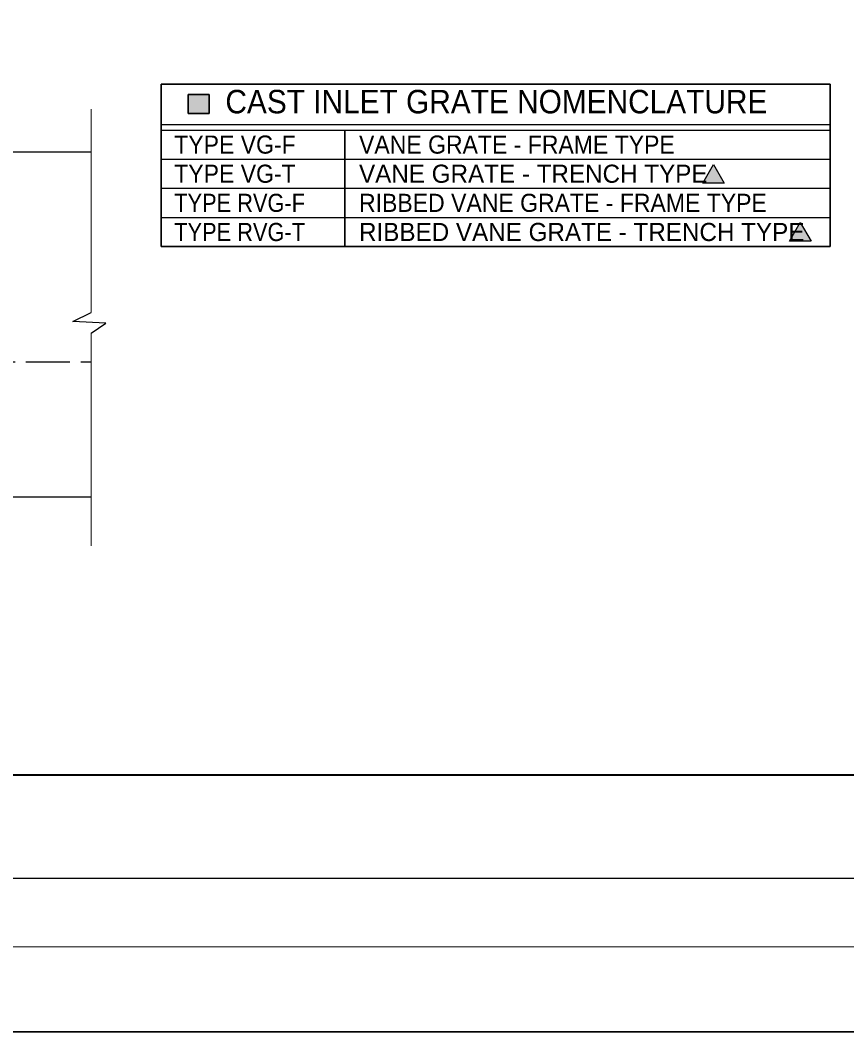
# Model space of a CAD drawing. Extents: x -399 to -31, y -119 to 153.
# Drawn here: x -177.6 to -117.6, y -118.9 to -45.4 of the extents above; entities that cross this region are included whole.
import ezdxf

# ---------------------------------------------------------------- set-up
doc = ezdxf.new("R2010")
doc.units = 0
doc.header["$LTSCALE"] = 0.53
doc.linetypes.add('LONG_DASHED', pattern=[7.5, 6, -1.5])
doc.layers.add('1', color=7, linetype='Continuous', lineweight=25)

msp = doc.modelspace()

# ---------------------------------------------------------------- hatches: boundary and pattern name
at = {"layer": '1'}
for points in [[(-165.3859, -52.2016), (-163.8753, -52.2016), (-163.8753, -50.8272), (-165.3859, -50.8272)], [(-127.2415, -55.9168), (-126.4621, -57.2668), (-128.0209, -57.2668)], [(-120.9413, -60.1204), (-120.1619, -61.4704), (-121.7207, -61.4704)]]:
    msp.add_hatch(color=256, dxfattribs=at).paths.add_polyline_path(points)

# ---------------------------------------------------------------- linework, layer by layer
at = {"layer": '1', "lineweight": 35}
for p, q in [((-167.3587, -61.8614), (-167.3587, -50.0793)), ((-167.3587, -50.0793), (-118.7674, -50.0793)), ((-118.7674, -61.8614), (-118.7674, -50.0793)), ((-154.0087, -61.8614), (-154.0087, -53.4024)), ((-167.3587, -61.8614), (-118.7674, -61.8614))]:
    msp.add_line(p, q, dxfattribs=at)
at = {"layer": '1', "lineweight": 13}
for p, q in [((-172.4369, -66.6409), (-172.4369, -51.9002)), ((-172.4369, -83.593), (-172.4369, -68.1577)), ((-396.6432, -112.7008), (-36.6433, -112.7008))]:
    msp.add_line(p, q, dxfattribs=at)
at = {"layer": '1'}
for p, q in [((-167.3587, -52.9941), (-118.7674, -52.9941)), ((-167.3587, -53.4024), (-118.7674, -53.4024)), ((-167.3587, -55.5172), (-118.7674, -55.5172)), ((-167.3587, -57.6319), (-118.7674, -57.6319)), ((-167.3587, -59.7467), (-118.7674, -59.7467)), ((-204.4651, -80.0302), (-172.4369, -80.0302)), ((-381.6432, -107.7008), (-36.6433, -107.7008))]:
    msp.add_line(p, q, dxfattribs=at)
at = {"layer": '1', "linetype": 'LONG_DASHED'}
msp.add_line((-204.9907, -70.2234), (-172.4369, -70.2234), dxfattribs=at)
at = {"layer": '1', "lineweight": 40}
msp.add_line((-366.6432, -100.2008), (-41.6433, -100.2008), dxfattribs=at)
at = {"layer": '1', "lineweight": 35}
for points in [[(-399.4453, -118.8623), (-31.1567, -118.8623), (-31.1567, 153.0143), (-399.4453, 153.0143)], [(-165.3859, -52.2016), (-163.8753, -52.2016), (-163.8753, -50.8272), (-165.3859, -50.8272)]]:
    msp.add_lwpolyline(points, close=True, dxfattribs=at)
at = {"layer": '1'}
for points in [[(-204.4651, -80.0302), (-205.8079, -54.9766), (-172.4369, -54.9766)], [(-172.4369, -68.1577), (-171.3583, -67.4151), (-173.7738, -67.2993), (-172.4369, -66.6409)]]:
    msp.add_lwpolyline(points, dxfattribs=at)
for points in [[(-127.2415, -55.9168), (-126.4621, -57.2668), (-128.0209, -57.2668)], [(-120.9413, -60.1204), (-120.1619, -61.4704), (-121.7207, -61.4704)]]:
    msp.add_lwpolyline(points, close=True, dxfattribs=at)

# ---------------------------------------------------------------- texts
for s, height, width, p in [('CAST INLET GRATE NOMENCLATURE', 1.705, 0.95, (-162.6851, -52.1941)), ('TYPE VG-F', 1.315, 0.95, (-166.4004, -55.1172)), ('VANE GRATE - FRAME TYPE', 1.315, 0.95, (-152.9822, -55.1172)), ('TYPE VG-T', 1.315, 0.95, (-166.4004, -57.2319)), ('TYPE RVG-F', 1.315, 0.9, (-166.4004, -59.3467)), ('RIBBED VANE GRATE - FRAME TYPE', 1.315, 0.95, (-152.9822, -59.3467)), ('TYPE RVG-T', 1.315, 0.9, (-166.4004, -61.4614))]:
    msp.add_text(s, height=height, dxfattribs=dict(at, width=width)).set_placement(p)
for s, p in [('VANE GRATE - TRENCH TYPE', (-152.9822, -57.2319)), ('RIBBED VANE GRATE - TRENCH TYPE', (-152.9822, -61.4614))]:
    msp.add_text(s, height=1.315, dxfattribs=at).set_placement(p)

doc.saveas('drawing.dxf')
